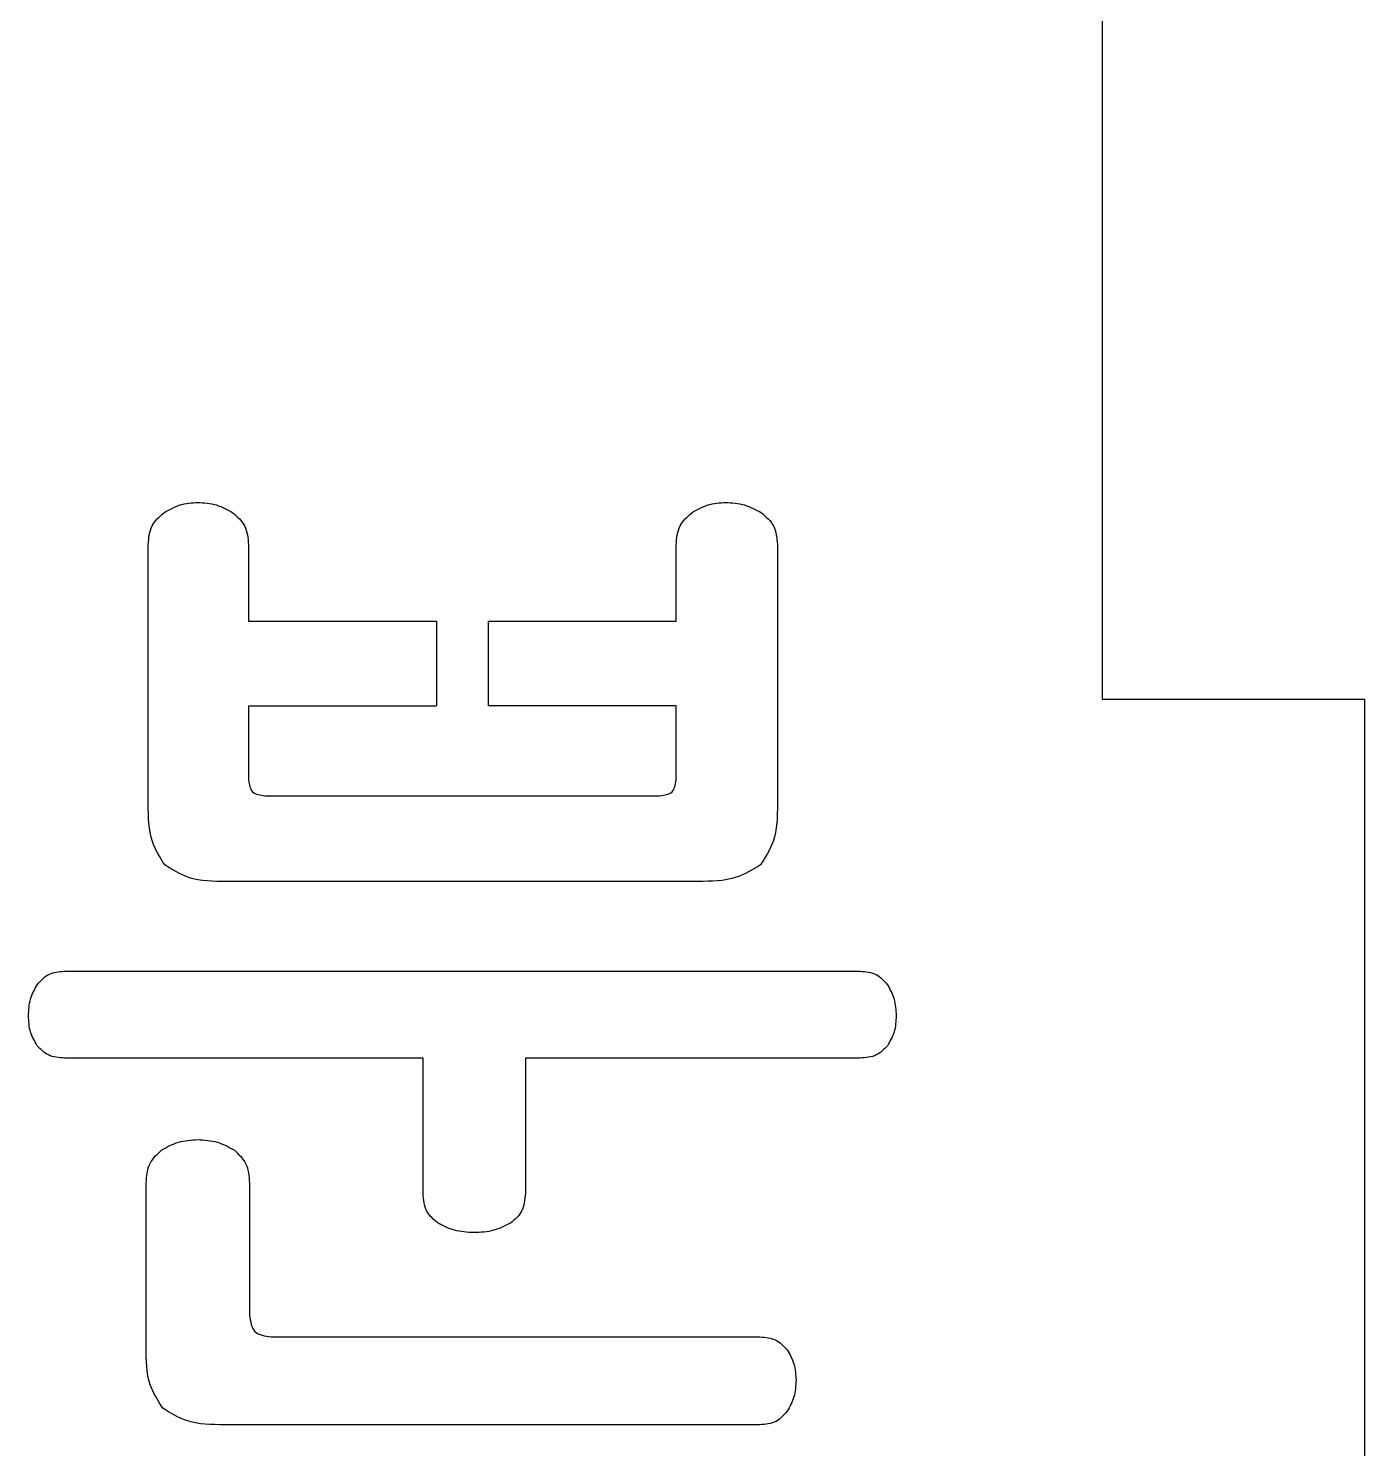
# Model space of a CAD drawing. Header units: millimetres. Extents: x 0 to 106, y 0 to 113.
# Drawn here: x 90.48 to 106, y 11.24 to 27.74 of the extents above; entities that cross this region are included whole.
import ezdxf

# ---------------------------------------------------------------- set-up
doc = ezdxf.new("R2010")
doc.units = ezdxf.units.MM
doc.layers.get('0').update_dxf_attribs({"linetype": 'CONTINUOUS'})

msp = doc.modelspace()

# ---------------------------------------------------------------- linework, layer by layer
for p, q in [((102.95, 30.05), (102.95, 19.95)), ((91.872, 18.732), (91.872, 21.744)), ((93.036, 21.744), (93.036, 20.856)), ((98.004, 20.856), (98.004, 21.744)), ((99.18, 21.744), (99.18, 18.732)), ((93.036, 20.856), (95.22, 20.856)), ((95.22, 20.856), (95.22, 19.872)), ((95.82, 20.856), (95.82, 19.872)), ((95.82, 20.856), (98.004, 20.856)), ((93.036, 19.872), (93.036, 19.008)), ((93.036, 19.872), (95.22, 19.872)), ((98.004, 19.872), (95.82, 19.872)), ((98.004, 19.008), (98.004, 19.872)), ((102.95, 19.95), (106, 19.95)), ((106, 19.95), (106, 5.05)), ((93.228, 18.828), (97.812, 18.828)), ((98.256, 17.832), (92.784, 17.832)), ((90.9, 16.788), (100.14, 16.788)), ((95.064, 15.78), (90.9, 15.78)), ((95.064, 14.208), (95.064, 15.78)), ((100.14, 15.78), (96.252, 15.78)), ((96.252, 15.78), (96.252, 14.208)), ((91.848, 12.42), (91.848, 14.328)), ((93.048, 14.328), (93.048, 12.792)), ((93.3, 12.54), (98.976, 12.54)), ((98.976, 11.52), (92.76, 11.52))]:
    msp.add_line(p, q)
for points, knots in [([(91.872, 21.744), (91.878, 21.821), (91.89, 21.97), (92, 22.069), (92.052, 22.116)], [0, 0, 0, 0, 0.02235755, 0.04276194, 0.04276194, 0.04276194, 0.04276194]), ([(92.052, 22.116), (92.113, 22.151), (92.236, 22.221), (92.377, 22.231), (92.448, 22.236)], [0, 0, 0, 0, 0.0209335, 0.04184977, 0.04184977, 0.04184977, 0.04184977]), ([(92.448, 22.236), (92.522, 22.231), (92.667, 22.222), (92.793, 22.151), (92.856, 22.116)], [0, 0, 0, 0, 0.02180735, 0.04301209, 0.04301209, 0.04301209, 0.04301209]), ([(92.856, 22.116), (92.908, 22.069), (93.018, 21.97), (93.03, 21.821), (93.036, 21.744)], [0, 0, 0, 0, 0.02040438, 0.04276192, 0.04276192, 0.04276192, 0.04276192]), ([(98.004, 21.744), (98.01, 21.821), (98.022, 21.97), (98.132, 22.069), (98.184, 22.116)], [0, 0, 0, 0, 0.02235755, 0.04276193, 0.04276193, 0.04276193, 0.04276193]), ([(98.184, 22.116), (98.245, 22.151), (98.368, 22.221), (98.509, 22.231), (98.58, 22.236)], [0, 0, 0, 0, 0.02093347, 0.04184977, 0.04184977, 0.04184977, 0.04184977]), ([(98.58, 22.236), (98.654, 22.231), (98.801, 22.222), (98.93, 22.151), (98.994, 22.116)], [0, 0, 0, 0, 0.0219559, 0.04356893, 0.04356893, 0.04356893, 0.04356893]), ([(98.994, 22.116), (99.048, 22.069), (99.161, 21.971), (99.174, 21.822), (99.18, 21.744)], [0, 0, 0, 0, 0.02070491, 0.04309313, 0.04309313, 0.04309313, 0.04309313]), ([(93.036, 19.008), (93.045, 18.956), (93.063, 18.848), (93.172, 18.835), (93.228, 18.828)], [0, 0, 0, 0, 0.01432795, 0.0294147, 0.0294147, 0.0294147, 0.0294147]), ([(97.812, 18.828), (97.868, 18.835), (97.977, 18.848), (97.995, 18.956), (98.004, 19.008)], [0, 0, 0, 0, 0.01508675, 0.02941471, 0.02941471, 0.02941471, 0.02941471]), ([(92.064, 18.024), (92.008, 18.113), (91.874, 18.327), (91.873, 18.582), (91.872, 18.732)], [0, 0, 0, 0, 0.03086503, 0.07462907, 0.07462907, 0.07462907, 0.07462907]), ([(99.18, 18.732), (99.179, 18.582), (99.177, 18.326), (99.039, 18.113), (98.982, 18.024)], [0, 0, 0, 0, 0.04378074, 0.07485825, 0.07485825, 0.07485825, 0.07485825]), ([(92.784, 17.832), (92.631, 17.832), (92.372, 17.833), (92.154, 17.968), (92.064, 18.024)], [0, 0, 0, 0, 0.04465871, 0.0757894, 0.0757894, 0.0757894, 0.0757894]), ([(98.982, 18.024), (98.891, 17.968), (98.67, 17.834), (98.409, 17.833), (98.256, 17.832)], [0, 0, 0, 0, 0.03153035, 0.07633819, 0.07633819, 0.07633819, 0.07633819]), ([(90.582, 16.632), (90.622, 16.677), (90.706, 16.773), (90.834, 16.783), (90.9, 16.788)], [0, 0, 0, 0, 0.01752689, 0.03667821, 0.03667821, 0.03667821, 0.03667821]), ([(100.14, 16.788), (100.206, 16.783), (100.334, 16.773), (100.418, 16.677), (100.458, 16.632)], [0, 0, 0, 0, 0.01915137, 0.03667827, 0.03667827, 0.03667827, 0.03667827]), ([(90.48, 16.272), (90.484, 16.337), (90.491, 16.465), (90.552, 16.577), (90.582, 16.632)], [0, 0, 0, 0, 0.01936856, 0.0378283, 0.0378283, 0.0378283, 0.0378283]), ([(100.458, 16.632), (100.488, 16.577), (100.549, 16.465), (100.556, 16.337), (100.56, 16.272)], [0, 0, 0, 0, 0.01845975, 0.03782831, 0.03782831, 0.03782831, 0.03782831]), ([(90.582, 15.924), (90.552, 15.976), (90.49, 16.083), (90.484, 16.208), (90.48, 16.272)], [0, 0, 0, 0, 0.01764458, 0.03671586, 0.03671586, 0.03671586, 0.03671586]), ([(100.56, 16.272), (100.556, 16.208), (100.55, 16.083), (100.488, 15.976), (100.458, 15.924)], [0, 0, 0, 0, 0.01907123, 0.03671586, 0.03671586, 0.03671586, 0.03671586]), ([(90.9, 15.78), (90.834, 15.784), (90.709, 15.793), (90.623, 15.882), (90.582, 15.924)], [0, 0, 0, 0, 0.01909247, 0.03603185, 0.03603185, 0.03603185, 0.03603185]), ([(100.458, 15.924), (100.417, 15.882), (100.331, 15.793), (100.206, 15.784), (100.14, 15.78)], [0, 0, 0, 0, 0.01693944, 0.03603187, 0.03603187, 0.03603187, 0.03603187]), ([(91.848, 14.328), (91.854, 14.409), (91.864, 14.561), (91.976, 14.664), (92.028, 14.712)], [0, 0, 0, 0, 0.02323981, 0.04387015, 0.04387015, 0.04387015, 0.04387015]), ([(92.028, 14.712), (92.092, 14.747), (92.222, 14.819), (92.371, 14.828), (92.448, 14.832)], [0, 0, 0, 0, 0.0214767, 0.04417583, 0.04417583, 0.04417583, 0.04417583]), ([(92.448, 14.832), (92.525, 14.828), (92.674, 14.819), (92.804, 14.747), (92.868, 14.712)], [0, 0, 0, 0, 0.02269909, 0.04417584, 0.04417584, 0.04417584, 0.04417584]), ([(92.868, 14.712), (92.92, 14.664), (93.032, 14.561), (93.042, 14.409), (93.048, 14.328)], [0, 0, 0, 0, 0.0206303, 0.04387016, 0.04387016, 0.04387016, 0.04387016]), ([(95.238, 13.86), (95.187, 13.903), (95.081, 13.994), (95.07, 14.134), (95.064, 14.208)], [0, 0, 0, 0, 0.01921233, 0.04036443, 0.04036443, 0.04036443, 0.04036443]), ([(96.252, 14.208), (96.246, 14.134), (96.235, 13.994), (96.129, 13.903), (96.078, 13.86)], [0, 0, 0, 0, 0.02115211, 0.04036443, 0.04036443, 0.04036443, 0.04036443]), ([(95.652, 13.752), (95.576, 13.756), (95.43, 13.763), (95.3, 13.829), (95.238, 13.86)], [0, 0, 0, 0, 0.02251251, 0.04321306, 0.04321306, 0.04321306, 0.04321306]), ([(96.078, 13.86), (96.015, 13.829), (95.881, 13.762), (95.731, 13.755), (95.652, 13.752)], [0, 0, 0, 0, 0.02097693, 0.04438317, 0.04438317, 0.04438317, 0.04438317]), ([(93.048, 12.792), (93.059, 12.718), (93.08, 12.571), (93.227, 12.55), (93.3, 12.54)], [0, 0, 0, 0, 0.01992238, 0.0398447, 0.0398447, 0.0398447, 0.0398447]), ([(92.04, 11.712), (91.984, 11.801), (91.85, 12.015), (91.849, 12.27), (91.848, 12.42)], [0, 0, 0, 0, 0.03086503, 0.07462912, 0.07462912, 0.07462912, 0.07462912]), ([(98.976, 12.54), (99.042, 12.535), (99.168, 12.526), (99.254, 12.434), (99.294, 12.39)], [0, 0, 0, 0, 0.01912127, 0.03635111, 0.03635111, 0.03635111, 0.03635111]), ([(99.294, 12.39), (99.324, 12.337), (99.385, 12.227), (99.392, 12.101), (99.396, 12.036)], [0, 0, 0, 0, 0.01805108, 0.03727111, 0.03727111, 0.03727111, 0.03727111]), ([(99.396, 12.036), (99.392, 11.971), (99.385, 11.843), (99.324, 11.731), (99.294, 11.676)], [0, 0, 0, 0, 0.01936856, 0.03782836, 0.03782836, 0.03782836, 0.03782836]), ([(92.76, 11.52), (92.607, 11.52), (92.348, 11.521), (92.13, 11.656), (92.04, 11.712)], [0, 0, 0, 0, 0.04465869, 0.07578939, 0.07578939, 0.07578939, 0.07578939]), ([(99.294, 11.676), (99.254, 11.631), (99.17, 11.535), (99.042, 11.525), (98.976, 11.52)], [0, 0, 0, 0, 0.01752682, 0.03667821, 0.03667821, 0.03667821, 0.03667821])]:
    msp.add_open_spline(points, degree=3, knots=knots)

doc.saveas('drawing.dxf')
